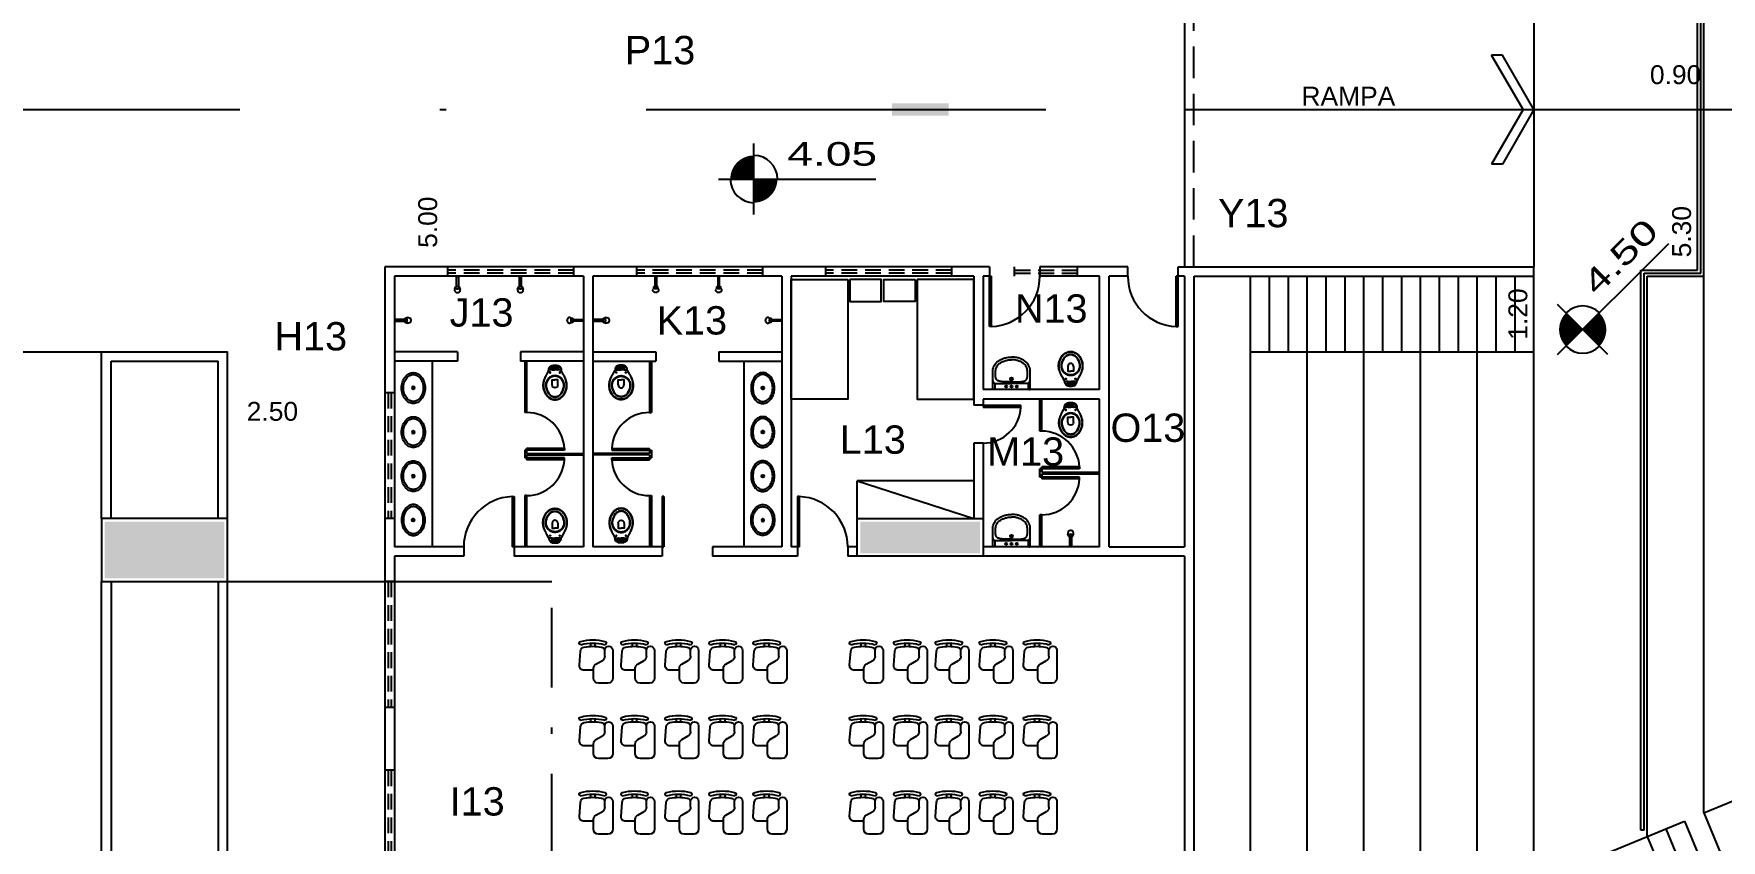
# Model space of a CAD drawing. Extents: x 652 to 872, y -56 to 210.
# Drawn here: x 721.73 to 748.54, y 122.96 to 135.78 of the extents above; entities that cross this region are included whole.
import ezdxf

# ---------------------------------------------------------------- set-up
doc = ezdxf.new("R2010")
doc.units = 0
doc.header["$LTSCALE"] = 2
doc.header["$PDMODE"] = 3
doc.linetypes.add('DASHDOT2', pattern=[12.7, 6.35, -3.175, 0, -3.175])
doc.linetypes.add('HIDDEN', pattern=[0.375, 0.25, -0.125])
doc.layers.get('0').update_dxf_attribs({"linetype": 'CONTINUOUS'})
doc.layers.get('DEFPOINTS').update_dxf_attribs({"linetype": 'CONTINUOUS'})
for name, color, linetype in [('ARQUIBANCADA-ARY', 2, 'CONTINUOUS'), ('DIVISÓRIAS-ARY', 2, 'CONTINUOUS'), ('ESQUADRIA-ALTA-ARY', 7, 'HIDDEN'), ('ESQUADRIA-ARY', 2, 'CONTINUOUS'), ('HACHURAS-ARY', 9, 'CONTINUOUS'), ('INDIC-CORTE-TBS', 4, 'DASHDOT2'), ('L_DECA', 7, 'CONTINUOUS'), ('MOBILIÁRIO-ARY', 7, 'CONTINUOUS'), ('NOVOSNIVEIS', 30, 'CONTINUOUS'), ('PAREDE-ALTA-ARY', 1, 'CONTINUOUS'), ('PAREDE-BAIXA-ARY', 2, 'CONTINUOUS'), ('PEÇAS-SANIT-ARY', 7, 'CONTINUOUS'), ('PILARES-PRINC-ARY', 5, 'CONTINUOUS'), ('PROJ-COBERTURA-ARY', 7, 'DASHDOT2'), ('RAMPA-ARY', 2, 'CONTINUOUS'), ('RAMPA-INT-ARY', 7, 'CONTINUOUS'), ('RAMPA-PROJ-ARY', 7, 'HIDDEN'), ('TEXTO-PB-COR-ARY', 12, 'CONTINUOUS'), ('TEXTO-PB-COTAS-ARY', 12, 'CONTINUOUS')]:
    doc.layers.add(name, color=color, linetype=linetype)
doc.styles.add('ARIAL', font='arial.ttf', dxfattribs={"height": 0.5})
doc.styles.add('REGUA60', font='arial.ttf')
doc.styles.add('SEM_ESCALA', font='arial.ttf')
doc.styles.get("Standard").update_dxf_attribs({"font": 'ISOCP'})
doc.dimstyles.new('DIMTIC100-ARY', dxfattribs={"dimtxt": 0.3, "dimasz": 0.12, "dimexe": 0.1, "dimexo": 0.15, "dimgap": 0.1, "dimtad": 1, "dimjust": 1, "dimtoh": 1, "dimrnd": 0.01, "dimzin": 0, "dimdsep": 46, "dimtxsty": 'SEM_ESCALA', "dimblk1": 'NONE', "dimblk2": 'NONE', "dimsah": 1, "dimcen": -0.1, "dimdle": 0.06, "dimse1": 1, "dimse2": 1, "dimsd1": 1, "dimsd2": 1, "dimclrd": 1, "dimclre": 1, "dimclrt": 2, "dimadec": 0, "dimazin": 0, "dimtfac": 1, "dimtix": 1, "dimtmove": 2, "dimatfit": 3, "dimldrblk": 'NONE', "dimfxl": 1, "dimtolj": 1, "dimtzin": 0, "dimarcsym": 0})

# ---------------------------------------------------------------- blocks, each defined once
blk = doc.blocks.new('RAV10')
at = {"layer": 'L_DECA'}
blk.add_lwpolyline([(4.6, -12.9), (8.2, -12.9), (8.2, -12.9), (8.7, -13), (9.2, -13.2), (9.6, -13.5), (9.9, -14), (10.1, -14.3), (10.1, -14.3), (10.1, -14.3), (10.1, -14.3), (10.1, -14.3), (10.1, -14.3), (12.2, -18), (12.2, -18), (12.5, -18.6), (12.8, -19.1), (13.1, -19.6), (13.3, -20.1), (13.3, -20.1), (13.6, -20.6), (13.9, -21.1), (14.2, -21.5), (14.5, -22.1), (14.7, -22.6), (15, -23.1), (15.3, -23.6), (15.5, -24.1), (15.5, -24.1), (15.9, -24.8), (16.3, -25.6), (16.6, -26.3), (16.9, -27), (17.2, -27.8), (17.5, -28.6), (17.8, -29.4), (18, -30.2), (18, -30.2), (18.3, -31.4), (18.6, -32.6), (18.8, -33.9), (19, -35.2), (19.1, -36.4), (19.1, -37.7), (19.1, -39), (19, -40.3), (19, -40.3), (18.8, -41.6), (18.6, -42.9), (18.2, -44.2), (17.9, -45.5), (17.4, -46.8), (16.9, -48), (16.4, -49.3), (15.8, -50.4), (15.8, -50.4), (15.2, -51.4), (14.6, -52.3), (13.9, -53.1), (13.3, -53.9), (12.5, -54.8), (11.7, -55.5), (10.9, -56.3), (10.1, -57), (10.1, -57), (9, -57.8), (7.9, -58.5), (6.6, -59.1), (5.4, -59.6), (4.1, -60), (2.8, -60.3), (1.4, -60.4), (0, -60.5), (0, -60.5), (-1.4, -60.4), (-2.7, -60.3), (-4, -60), (-5.3, -59.6), (-6.6, -59.1), (-7.8, -58.5), (-9, -57.8), (-10.1, -57), (-10.1, -57), (-10.9, -56.3), (-11.7, -55.5), (-12.5, -54.8), (-13.2, -53.9), (-13.9, -53.1), (-14.5, -52.3), (-15.1, -51.4), (-15.7, -50.4), (-15.7, -50.4), (-16.3, -49.3), (-16.9, -48), (-17.4, -46.8), (-17.8, -45.5), (-18.2, -44.2), (-18.5, -42.9), (-18.7, -41.6), (-19, -40.3), (-19, -40.3), (-19, -39), (-19, -37.7), (-19, -36.4), (-18.9, -35.2), (-18.7, -33.9), (-18.5, -32.6), (-18.2, -31.4), (-17.9, -30.2), (-17.9, -30.2), (-17.7, -29.4), (-17.4, -28.6), (-17.1, -27.8), (-16.9, -27), (-16.6, -26.3), (-16.2, -25.6), (-15.8, -24.8), (-15.5, -24.1), (-15.5, -24.1), (-15.2, -23.6), (-15, -23.1), (-14.7, -22.6), (-14.4, -22.1), (-14.2, -21.5), (-13.9, -21.1), (-13.6, -20.6), (-13.3, -20.1), (-13.3, -20.1), (-13.1, -19.6), (-12.8, -19.1), (-12.4, -18.6), (-12.1, -18), (-10.1, -14.3), (-10.1, -14.3), (-10.1, -14.3), (-10.1, -14.3), (-10.1, -14.3), (-10.1, -14.3), (-9.8, -14), (-9.8, -14), (-9.6, -13.5), (-9.1, -13.2), (-8.6, -13), (-8.1, -12.9), (-4.5, -12.9)], dxfattribs=at)
at = {"layer": 'L_DECA', "color": 1}
for points in [[(12.2, -18), (13.3, -20.1), (13.3, -20.1), (13.6, -20.6), (13.8, -21.1), (14.1, -21.5), (14.3, -22.1), (14.5, -22.6), (14.7, -23.1), (15, -23.6), (15.2, -24.1), (15.2, -24.1), (15.5, -24.8), (15.9, -25.6), (16.2, -26.3), (16.6, -27.1), (16.9, -27.8), (17.1, -28.5), (17.4, -29.4), (17.6, -30.2), (17.6, -30.2), (17.9, -31.4), (18.1, -32.6), (18.3, -33.9), (18.5, -35.2), (18.5, -36.4), (18.5, -37.7), (18.5, -39), (18.4, -40.3), (18.4, -40.3), (18.2, -41.6), (17.9, -42.9), (17.6, -44.2), (17.2, -45.5), (16.7, -46.8), (16.2, -48), (15.6, -49.3), (15, -50.4), (15, -50.4), (14.4, -51.2), (13.9, -52), (13.3, -52.8), (12.8, -53.5), (12.2, -54.2), (11.5, -54.9), (10.9, -55.5), (10.1, -56.2), (10.1, -56.2), (9, -57.1), (7.9, -57.8), (6.6, -58.4), (5.4, -58.9), (4.1, -59.3), (2.8, -59.6), (1.4, -59.8), (0, -59.8), (0, -59.8), (-1.4, -59.8), (-2.7, -59.6), (-4.1, -59.3), (-5.3, -58.9), (-6.6, -58.4), (-7.8, -57.8), (-9, -57.1), (-10.1, -56.2), (-10.1, -56.2), (-10.8, -55.5), (-11.5, -54.9), (-12.1, -54.2), (-12.7, -53.5), (-13.3, -52.8), (-13.9, -52), (-14.4, -51.2), (-14.9, -50.4), (-14.9, -50.4), (-15.5, -49.3), (-16.1, -48), (-16.6, -46.8), (-17.1, -45.5), (-17.5, -44.2), (-17.9, -42.9), (-18.1, -41.6), (-18.3, -40.3), (-18.3, -40.3), (-18.4, -39.1), (-18.5, -37.7), (-18.5, -36.4), (-18.4, -35.2), (-18.2, -33.9), (-18, -32.6), (-17.8, -31.4), (-17.5, -30.2), (-17.5, -30.2), (-17.3, -29.4), (-17, -28.6), (-16.8, -27.8), (-16.5, -27.1), (-16.2, -26.3), (-15.8, -25.6), (-15.5, -24.8), (-15.2, -24.1), (-15.2, -24.1), (-15, -23.6), (-14.7, -23.1), (-14.5, -22.6), (-14.2, -22.1), (-14, -21.5), (-13.7, -21.1), (-13.5, -20.6), (-13.2, -20.1), (-12.1, -18)], [(-12.9, -30.2), (-12.9, -30.2), (-12.4, -29.3), (-11.9, -28.4), (-11.2, -27.7), (-10.6, -26.9), (-9.9, -26.2), (-9.2, -25.6), (-8.4, -25), (-7.5, -24.4), (-6.7, -23.9), (-5.8, -23.5), (-4.9, -23.1), (-3.9, -22.8), (-3, -22.6), (-2, -22.4), (-1, -22.3), (0, -22.2), (0, -22.2), (1, -22.3), (2, -22.4), (3, -22.6), (4, -22.8), (5, -23.1), (5.8, -23.5), (6.8, -23.9), (7.6, -24.4), (8.5, -25), (9.3, -25.6), (10, -26.2), (10.6, -26.9), (11.3, -27.7), (12, -28.4), (12.5, -29.3), (13, -30.2), (13, -30.2), (13.6, -31.3), (14, -32.6), (14.3, -33.8), (14.6, -35.1), (14.7, -36.4), (14.7, -37.7), (14.7, -39), (14.4, -40.3), (14.4, -40.3), (14.2, -41.6), (13.8, -42.9), (13.4, -44.2), (12.9, -45.5), (12.4, -46.8), (11.7, -48), (11.1, -49.3), (10.4, -50.4), (10.4, -50.4), (9.4, -51.7), (8.4, -52.8), (7.2, -53.8), (5.9, -54.6), (4.5, -55.2), (3.1, -55.8), (1.5, -56.1), (0, -56.2), (0, -56.2), (-1.5, -56.1), (-3.1, -55.8), (-4.4, -55.2), (-5.8, -54.6), (-7.1, -53.8), (-8.3, -52.8), (-9.3, -51.7), (-10.3, -50.4), (-10.3, -50.4), (-11, -49.3), (-11.7, -48), (-12.3, -46.8), (-12.8, -45.5), (-13.3, -44.2), (-13.7, -42.9), (-14.1, -41.6), (-14.4, -40.3), (-14.4, -40.3), (-14.6, -39), (-14.7, -37.7), (-14.6, -36.4), (-14.5, -35.1), (-14.2, -33.8), (-13.9, -32.6), (-13.5, -31.3), (-12.9, -30.2)], [(-12, -30.2), (-12, -30.2), (-11.5, -29.4), (-11, -28.6), (-10.4, -27.9), (-9.8, -27.2), (-9.1, -26.7), (-8.5, -26.1), (-7.7, -25.5), (-6.9, -25), (-6.1, -24.6), (-5.3, -24.2), (-4.5, -23.9), (-3.6, -23.6), (-2.8, -23.4), (-1.8, -23.2), (-0.9, -23.2), (0, -23.1), (0, -23.1), (0.9, -23.2), (1.9, -23.2), (2.8, -23.4), (3.6, -23.6), (4.5, -23.9), (5.4, -24.2), (6.2, -24.6), (7, -25), (7.7, -25.5), (8.5, -26.1), (9.2, -26.7), (9.8, -27.2), (10.4, -27.9), (11, -28.6), (11.5, -29.4), (12, -30.2), (12, -30.2), (12.7, -31.3), (13.2, -32.6), (13.6, -33.8), (13.9, -35), (14.1, -36.4), (14.1, -37.7), (14.1, -39), (13.9, -40.3), (13.9, -40.3), (13.6, -41.7), (13.2, -43), (12.8, -44.3), (12.3, -45.5), (11.7, -46.9), (11.1, -48.1), (10.4, -49.3), (9.6, -50.4), (9.6, -50.4), (8.8, -51.6), (7.8, -52.6), (6.7, -53.5), (5.5, -54.2), (4.2, -54.8), (2.8, -55.3), (1.5, -55.5), (0, -55.7), (0, -55.7), (-1.5, -55.5), (-2.8, -55.3), (-4.2, -54.8), (-5.4, -54.2), (-6.6, -53.5), (-7.7, -52.6), (-8.7, -51.6), (-9.6, -50.4), (-9.6, -50.4), (-10.3, -49.3), (-11, -48.1), (-11.7, -46.9), (-12.2, -45.5), (-12.7, -44.3), (-13.1, -43), (-13.5, -41.7), (-13.8, -40.3), (-13.8, -40.3), (-14, -39), (-14.1, -37.7), (-14, -36.4), (-13.9, -35), (-13.6, -33.8), (-13.2, -32.6), (-12.7, -31.3), (-12, -30.2)], [(-7.7, -9.4), (-8.1, -10.1), (-8.5, -10.8), (-8.6, -11.4), (-8.8, -12.2), (-8.8, -13.1)], [(-5.1, -12.9), (-5.1, -9.7), (-5.1, -7.8), (-5.1, -7.8), (-5.2, -7.6), (-5.3, -7.5), (-5.5, -7.4), (-5.9, -7.6), (-5.9, -7.6), (-6.4, -8), (-7.1, -8.6), (-7.7, -9.4)], [(5.1, -9.3), (5, -8.9), (4.6, -8.3), (3.9, -7.8), (3.1, -7.7), (0, -7.7), (-3.1, -7.7), (-3.1, -7.7), (-3.9, -7.8), (-4.5, -8.3), (-5, -8.9), (-5.1, -9.7)], [(4.6, -12.9), (4.6, -12.9), (4.2, -12.9), (3.9, -12.6), (3.6, -12.4), (3.6, -12), (3.6, -10.7), (3.6, -10.7), (3.6, -10.5), (3.6, -10.4), (3.7, -10.2), (3.9, -10.1), (3.9, -10.1), (3.9, -9.9), (3.9, -9.7), (3.8, -9.5), (3.6, -9.4), (0, -9.4), (-3.5, -9.4), (-3.5, -9.4), (-3.7, -9.5), (-3.9, -9.7), (-3.9, -9.9), (-3.8, -10.1), (-3.8, -10.1), (-3.6, -10.2), (-3.6, -10.4), (-3.5, -10.5), (-3.5, -10.7), (-3.5, -12), (-3.5, -12), (-3.6, -12.4), (-3.8, -12.6), (-4.1, -12.9), (-4.5, -12.9)], [(3.7, -10.3), (0, -10.3), (-3.6, -10.3)], [(5.1, -12.9), (5.1, -9.7), (5.1, -7.8), (5.1, -7.8), (5.2, -7.6), (5.3, -7.5), (5.5, -7.4), (5.9, -7.6), (5.9, -7.6), (6.4, -8), (7.1, -8.6), (7.7, -9.4)], [(7.7, -9.4), (8.1, -10.1), (8.5, -10.8), (8.6, -11.4), (8.8, -12.2), (8.8, -13.1)], [(-4.5, -37), (-4.5, -29), (0, -29)], [(4.6, -37), (4.6, -29), (0, -29)]]:
    blk.add_lwpolyline(points, dxfattribs=at)
at = {"layer": 'L_DECA', "color": 7}
for points in [[(10.1, -14.3), (10.1, -14.3), (10.1, -14.3), (10.1, -14.3), (10.1, -14.3), (10.1, -14.3), (9.6, -11.3), (9.6, -11.3), (9.3, -10.2), (8.9, -9.3), (8.3, -8.5), (7.7, -7.7), (6.9, -7), (6.1, -6.5), (5.1, -6.2), (4.1, -5.9), (4.1, -5.9), (3.6, -5.8), (3.1, -5.7), (2.6, -5.6), (2, -5.6), (1.5, -5.6), (1, -5.5), (0.5, -5.5), (0, -5.5), (0, -5.5), (-0.5, -5.5), (-1, -5.5), (-1.5, -5.6), (-2, -5.6), (-2.5, -5.6), (-3, -5.7), (-3.5, -5.8), (-4, -5.9), (-4, -5.9), (-5, -6.2), (-6, -6.5), (-6.9, -7), (-7.6, -7.7), (-8.2, -8.5), (-8.8, -9.3), (-9.3, -10.2), (-9.6, -11.3), (-10, -14.3), (-10, -14.3), (-10, -14.3), (-10, -14.3), (-10, -14.3), (-10.1, -14.3)], [(-4.5, -12.9), (0, -12.9)], [(4.6, -12.9), (0, -12.9)]]:
    blk.add_lwpolyline(points, dxfattribs=at)
at = {"layer": 'L_DECA', "color": 1}
for centre in [(-7.6, -17), (7.6, -17)]:
    blk.add_circle(centre, 0.672, dxfattribs=at)
blk.add_arc((0, -37), 4.56, 180, 0, dxfattribs=at)
blk = doc.blocks.new('DUO04')
at = {"layer": 'L_DECA'}
blk.add_line((-27.8, 0), (27.8, 0), dxfattribs=at)
at = {"layer": 'L_DECA', "color": 1}
for p, q in [((-26.5, -9.9), (-26.5, 0)), ((26.5, -9.9), (26.5, 0)), ((-26.5, -9.9), (0, -9.9)), ((26.5, -9.9), (0, -9.9))]:
    blk.add_line(p, q, dxfattribs=at)
at = {"layer": 'L_DECA', "color": 7}
for points in [[(-27.8, 0), (-27.8, 0), (-28.5, -0.1), (-29.1, -0.3), (-29.4, -0.8), (-29.5, -1.4), (-29.5, -23.9)], [(27.8, 0), (27.8, 0), (28.5, -0.1), (29.1, -0.3), (29.4, -0.8), (29.5, -1.4), (29.5, -23.9)], [(-29.5, -23.9), (-29.5, -29.7), (-29.5, -29.7), (-29.4, -32.1), (-28.9, -34.4), (-28.2, -36.5), (-27.2, -38.6), (-26.1, -40.5), (-24.7, -42.2), (-23.1, -43.8), (-21.3, -45.2), (-21.3, -45.2), (-20.2, -45.9), (-19.1, -46.6), (-18, -47.2), (-16.9, -47.9), (-15.7, -48.4), (-14.5, -49), (-13.3, -49.4), (-12.1, -49.9), (-10.8, -50.3), (-9.5, -50.5), (-8.2, -50.9), (-6.7, -51.1), (-4.8, -51.4), (-2.9, -51.5), (-1.4, -51.5), (0, -51.5)], [(29.5, -23.9), (29.5, -29.7), (29.5, -29.7), (29.4, -32.1), (28.9, -34.4), (28.2, -36.5), (27.2, -38.6), (26.1, -40.5), (24.7, -42.2), (23.1, -43.8), (21.3, -45.2), (21.3, -45.2), (20.2, -45.9), (19.1, -46.6), (18, -47.2), (16.9, -47.9), (15.7, -48.4), (14.5, -49), (13.3, -49.4), (12.1, -49.9), (10.8, -50.3), (9.5, -50.5), (8.2, -50.9), (6.7, -51.1), (4.8, -51.4), (2.9, -51.5), (1.4, -51.5), (0, -51.5)]]:
    blk.add_lwpolyline(points, dxfattribs=at)
at = {"layer": 'L_DECA', "color": 1}
for points in [[(-26.5, -9.9), (-26.9, -10), (-27.5, -10.1), (-28, -10.6), (-28.4, -11.2), (-28.7, -11.9), (-29, -12.7), (-29.2, -13.7), (-29.4, -15), (-29.5, -16.8)], [(0, -12.4), (0, -12.4), (-0.8, -12.4), (-1.4, -12.4), (-1.1, -12.4), (-1.8, -12.4), (-2.5, -12.4), (-3.3, -12.4), (-3.9, -12.4), (-4.7, -12.4), (-7.9, -12.4), (-8.6, -12.4), (-9.3, -12.4), (-10, -12.4), (-10.7, -12.4), (-11.4, -12.4), (-12, -12.4), (-12.7, -12.4), (-12.7, -12.4), (-13.7, -12.4), (-14.7, -12.5), (-15.8, -12.6), (-16.8, -12.8), (-17.8, -13), (-18.8, -13.2), (-19.8, -13.5), (-20.8, -13.7), (-20.8, -13.7), (-21.7, -14.1), (-22.6, -14.7), (-23.3, -15.4), (-23.9, -16.1), (-24.5, -17), (-24.8, -18), (-25.1, -19), (-25.2, -20), (-25.2, -20), (-25.2, -21.8), (-25.2, -23.1), (-25.2, -23.9)], [(-25.2, -23.9), (-25.2, -27.3), (-25.2, -29.6), (-25.2, -29.6), (-25, -31.4), (-24.8, -33.1), (-24.2, -34.8), (-23.5, -36.3), (-22.6, -37.8), (-21.6, -39.1), (-20.4, -40.4), (-19.1, -41.4), (-19.1, -41.4), (-18.1, -42.1), (-17.1, -42.7), (-16.2, -43.3), (-15.2, -43.9), (-14.1, -44.4), (-13, -44.8), (-11.9, -45.3), (-10.8, -45.7), (-9.7, -46.1), (-8.6, -46.4), (-6.7, -46.8), (-5.2, -47), (-3.3, -47.2), (-2.1, -47.2), (-1, -47.2), (0, -47.2)], [(0, -12.4), (0, -12.4), (0.8, -12.4), (1.4, -12.4), (1.1, -12.4), (1.8, -12.4), (2.5, -12.4), (3.3, -12.4), (3.9, -12.4), (4.7, -12.4), (7.9, -12.4), (8.6, -12.4), (9.3, -12.4), (10, -12.4), (10.7, -12.4), (11.4, -12.4), (12, -12.4), (12.7, -12.4), (12.7, -12.4), (13.7, -12.4), (14.7, -12.5), (15.8, -12.6), (16.8, -12.8), (17.8, -13), (18.8, -13.2), (19.8, -13.5), (20.8, -13.7), (20.8, -13.7), (21.7, -14.1), (22.6, -14.7), (23.3, -15.4), (23.9, -16.1), (24.5, -17), (24.8, -18), (25.1, -19), (25.2, -20), (25.2, -20), (25.2, -21.8), (25.2, -23.1), (25.2, -23.9)], [(25.2, -23.9), (25.2, -27.3), (25.2, -29.6), (25.2, -29.6), (25, -31.4), (24.8, -33.1), (24.2, -34.8), (23.5, -36.3), (22.6, -37.8), (21.6, -39.1), (20.4, -40.4), (19.1, -41.4), (19.1, -41.4), (18.1, -42.1), (17.1, -42.7), (16.2, -43.3), (15.2, -43.9), (14.1, -44.4), (13, -44.8), (11.9, -45.3), (10.8, -45.7), (9.7, -46.1), (8.6, -46.4), (6.7, -46.8), (5.2, -47), (3.3, -47.2), (2.1, -47.2), (1, -47.2), (0, -47.2)], [(26.5, -9.9), (26.9, -10), (27.5, -10.1), (28, -10.6), (28.4, -11.2), (28.7, -11.9), (29, -12.7), (29.2, -13.7), (29.4, -15), (29.5, -16.8)]]:
    blk.add_lwpolyline(points, dxfattribs=at)
for centre, radius in [((-8.5, -4.9), 1.75), ((0, -17), 2.25), ((0, -4.9), 1.75), ((0, -17), 0.981), ((8.5, -4.9), 1.75)]:
    blk.add_circle(centre, radius, dxfattribs=at)
blk = doc.blocks.new('CHUVEIRO')
at = {"layer": 'PEÇAS-SANIT-ARY'}
for p, q in [((-0.029, 0.168), (-0.043, 0.208)), ((-0.015, 0.17), (0.015, 0.17)), ((-0.015, 0), (-0.015, 0.17)), ((0.015, 0), (-0.015, 0)), ((0.015, 0.17), (0.015, 0)), ((0.043, 0.207), (0.03, 0.175))]:
    blk.add_line(p, q, dxfattribs=at)
for points in [[(0.045, 0.22, 0.109452), (0.042, 0.235, 0.102376), (0.032, 0.248, 0.093737), (0.017, 0.257, 0.088426), (0, 0.26, 0.088426), (-0.017, 0.257, 0.093737), (-0.032, 0.248, 0.102376), (-0.042, 0.235, 0.109452), (-0.045, 0.22, 0.085068), (-0.043, 0.208, 0.102376)], [(0.015, 0.153, 0.061293), (0.021, 0.157, 0.104065), (0.028, 0.166, 0.115836), (0.03, 0.175, 0.115836), (0.028, 0.184, 0.104065), (0.021, 0.193, 0.09084), (0.012, 0.198, 0.083285), (0, 0.2, 0.083285), (-0.012, 0.198, 0.09084), (-0.021, 0.193, 0.104065), (-0.028, 0.184, 0.115836), (-0.03, 0.175, 0.115836), (-0.028, 0.166, 0.104065), (-0.021, 0.157, 0.061293), (-0.015, 0.153, 0.083285)], [(0.043, 0.207, 0.093692), (0.045, 0.22, 0.109452)]]:
    blk.add_lwpolyline(points, format="xyb", dxfattribs=at)
blk = doc.blocks.new('CUB01')
at = {"layer": 'L_DECA'}
blk.add_lwpolyline([(-24.5, -18.7, 0.124977), (-22.8, -25.6, 0.105809), (-17.3, -31.9, 0.086634), (-9.6, -35.9, 0.076682), (0, -37.4, 0.076682), (9.6, -35.9, 0.086634), (17.3, -31.9, 0.105809), (22.8, -25.6, 0.124977), (24.5, -18.7, 0.124977), (22.8, -11.8, 0.105809), (17.3, -5.5, 0.086634), (9.6, -1.5, 0.076682), (0, 0, 0.076682), (-9.6, -1.5, 0.086634), (-17.3, -5.5, 0.105809), (-22.8, -11.8, 0.124977)], format="xyb", close=True, dxfattribs=at)
at = {"layer": 'L_DECA', "color": 1}
blk.add_lwpolyline([(0.1, -2.9, 0.074123), (-8.3, -4.1, 0.084852), (-15, -7.5, 0.106323), (-19.8, -12.9, 0.128843), (-21.3, -18.6, 0.128843), (-19.8, -24.4, 0.106323), (-15, -29.8, 0.084852), (-8.3, -33.1, 0.074123), (0.1, -34.4, 0.074123), (8.6, -33.1, 0.084852), (15.3, -29.8, 0.106323), (20, -24.4, 0.128843), (21.5, -18.6, 0.128843), (20, -12.9, 0.106323), (15.3, -7.5, 0.084852), (8.6, -4.1, 0.074123)], format="xyb", close=True, dxfattribs=at)
for radius in [2.25, 1.06]:
    blk.add_circle((0.1, -18.7), radius, dxfattribs=at)
blk = doc.blocks.new('12PCVC07')
at = {"color": 0, "linetype": 'ByBlock'}
for p, q in [((2.039549, 1.5), (4.034751, 1.5)), ((15.775724, 8.405378), (7.15405, 7.742172)), ((19.005813, -0.5), (19.005813, 5.414214)), ((4.034751, -1.5), (2.039549, -1.5)), ((10.264845, -7.5), (6.505813, -7.5)), ((15.142051, -2.011583), (12.869575, -5.988417)), ((24.005813, -0.5), (17.746781, -0.5)), ((27.005813, -9.5), (27.005813, -3.5)), ((6.505813, -12.5), (24.005813, -12.5))]:
    blk.add_line(p, q, dxfattribs=at)
for centre, radius, start, end in [((28.465356, 0), 28.465356, 164.723455, 195.276545), ((2.005813, 7.5), 1, 0, 180), ((30.465356, 0), 28.465356, 164.723455, 195.276545), ((36.390556, 0), 32.390556, 170.476495, 189.523505), ((7.384139, 4.751009), 3, 94.398705, 168.305486), ((16.005813, 5.414214), 3, 0, 94.398705), ((2.005813, -7.5), 1, 180, 0), ((6.505813, -10), 2.5, 90, 270), ((7.384139, -4.751009), 3, 191.694514, 247.184928), ((10.264845, -4.5), 3, 270, 330.255119), ((17.746781, -3.5), 3, 90, 150.255119), ((24.005813, -3.5), 3, 0, 90), ((24.005813, -9.5), 3, 270, 0)]:
    blk.add_arc(centre, radius, start, end, dxfattribs=at)
for tag, p, flags in [('ITEM', (1, -22), 3), ('ROOM_NUMBER', (0, -32), 1)]:
    blk.add_attdef(tag, p, '', height=6, dxfattribs=dict(at, flags=flags))
blk = doc.blocks.new('*D51')
at = {"layer": 'DEFPOINTS', "color": 0, "linetype": 'ByBlock', "ltscale": 0.5}
for p in [(724.813, 141.077), (723.966, 130.727), (724.813, 130.727)]:
    blk.add_point(p, dxfattribs=at)
at = {"color": 2, "linetype": 'ByBlock', "ltscale": 0.5, "insert": (723.713, 140.234), "char_height": 0.3, "attachment_point": 5, "rotation": 90, "style": 'SEM_ESCALA'}
blk.add_mtext('\\A1;10.35', dxfattribs=at)
blk = doc.blocks.new('_NONE')
at = {"color": 0, "linetype": 'ByBlock', "ltscale": 0.5}
blk.add_circle((0, 0), 0.25, dxfattribs=at)
blk = doc.blocks.new('*D59')
at = {"layer": 'DEFPOINTS', "color": 0, "linetype": 'ByBlock', "ltscale": 0.5}
for p in [(727.313, 137.077), (728.246, 137.077), (727.313, 132.077)]:
    blk.add_point(p, dxfattribs=at)
at = {"color": 2, "linetype": 'ByBlock', "ltscale": 0.5, "insert": (727.993, 132.786), "char_height": 0.3, "attachment_point": 5, "rotation": 90, "style": 'SEM_ESCALA'}
blk.add_mtext('\\A1;5.00', dxfattribs=at)
blk = doc.blocks.new('*D60')
at = {"layer": 'DEFPOINTS', "color": 0, "linetype": 'ByBlock', "ltscale": 0.5}
for p in [(724.813, 130.727), (727.313, 130.727), (727.313, 129.526)]:
    blk.add_point(p, dxfattribs=at)
at = {"color": 2, "linetype": 'ByBlock', "ltscale": 0.5, "insert": (725.525, 129.779), "char_height": 0.3, "attachment_point": 5, "style": 'SEM_ESCALA'}
blk.add_mtext('\\A1;2.50', dxfattribs=at)
blk = doc.blocks.new('*D62')
at = {"layer": 'DEFPOINTS', "color": 0, "linetype": 'ByBlock', "ltscale": 0.5}
for p in [(717.813, 130.727), (722.813, 130.727), (722.813, 129.935)]:
    blk.add_point(p, dxfattribs=at)
at = {"color": 2, "linetype": 'ByBlock', "ltscale": 0.5, "insert": (718.522, 130.188), "char_height": 0.3, "attachment_point": 5, "style": 'SEM_ESCALA'}
blk.add_mtext('\\A1;5.00', dxfattribs=at)
blk = doc.blocks.new('*D66')
at = {"layer": 'DEFPOINTS', "color": 0, "linetype": 'ByBlock', "ltscale": 0.5}
for p in [(748.16, 137.227), (748.26, 137.227), (748.26, 131.927)]:
    blk.add_point(p, dxfattribs=at)
at = {"color": 2, "linetype": 'ByBlock', "ltscale": 0.5, "insert": (747.907, 132.636), "char_height": 0.3, "attachment_point": 5, "rotation": 90, "style": 'SEM_ESCALA'}
blk.add_mtext('\\A1;5.30', dxfattribs=at)
blk = doc.blocks.new('*D68')
at = {"layer": 'DEFPOINTS', "color": 0, "linetype": 'ByBlock', "ltscale": 0.5}
for p in [(745.56, 131.927), (745.56, 130.727), (745.56, 130.727)]:
    blk.add_point(p, dxfattribs=at)
at = {"color": 2, "linetype": 'ByBlock', "ltscale": 0.5, "insert": (745.307, 131.327), "char_height": 0.3, "attachment_point": 5, "rotation": 90, "style": 'SEM_ESCALA'}
blk.add_mtext('\\A1;1.20', dxfattribs=at)

msp = doc.modelspace()

# ---------------------------------------------------------------- hatches: boundary and pattern name
at = {"layer": 'HACHURAS-ARY', "ltscale": 0.5}
for points in [[(736.263, 134.677), (735.363, 134.677), (735.363, 134.477), (736.263, 134.477)], [(724.763, 128.027), (722.863, 128.027), (722.863, 127.127), (724.763, 127.127)], [(736.763, 128.027), (734.863, 128.027), (734.863, 127.527), (736.763, 127.527)]]:
    msp.add_hatch(color=256, dxfattribs=at).paths.add_polyline_path(points)

# ---------------------------------------------------------------- linework, layer by layer
at = {"layer": 'ARQUIBANCADA-ARY'}
for p, q in [((748.26, 131.927), (748.26, 137.227)), ((748.16, 132.027), (748.16, 137.127)), ((748.21, 131.977), (748.21, 137.177)), ((741.06, 120.417), (741.06, 131.927)), ((741.36, 130.727), (741.36, 131.927)), ((741.66, 130.727), (741.66, 131.927)), ((741.96, 120.789), (741.96, 131.927)), ((742.26, 130.727), (742.26, 131.927)), ((742.56, 130.727), (742.56, 131.927)), ((742.86, 121.162), (742.86, 131.927)), ((743.16, 130.727), (743.16, 131.927)), ((743.46, 130.727), (743.46, 131.927)), ((743.76, 121.535), (743.76, 131.927)), ((744.06, 130.727), (744.06, 131.927)), ((744.36, 130.727), (744.36, 131.927)), ((744.66, 121.908), (744.66, 131.927)), ((744.96, 130.727), (744.96, 131.927)), ((745.26, 130.727), (745.26, 131.927)), ((745.56, 122.28), (745.56, 131.927)), ((747.26, 132.027), (748.16, 132.027)), ((747.31, 131.977), (748.21, 131.977)), ((747.36, 123.026), (747.36, 131.927)), ((747.36, 131.927), (748.26, 131.927)), ((748.26, 123.399), (748.26, 131.927)), ((741.06, 130.727), (745.56, 130.727)), ((748.26, 123.399), (748.851, 123.644)), ((748.26, 123.399), (749.026, 121.551)), ((746.473, 122.659), (747.951, 123.271)), ((747.36, 123.026), (748.126, 121.178)), ((747.656, 123.149), (748.421, 121.301)), ((747.951, 123.271), (748.717, 121.423))]:
    msp.add_line(p, q, dxfattribs=at)
at = {"layer": 'ARQUIBANCADA-ARY', "linetype": 'HIDDEN'}
msp.add_line((740.16, 132.077), (740.16, 137.077), dxfattribs=at)
at = {"layer": 'DIVISÓRIAS-ARY'}
for p, q in [((736.913, 131.128), (736.913, 131.927)), ((736.913, 131.927), (736.943, 131.927)), ((736.943, 131.128), (736.943, 131.927)), ((737.713, 131.927), (737.713, 131.957)), ((739.88, 131.128), (739.88, 131.927)), ((739.91, 131.927), (739.88, 131.927)), ((739.91, 131.128), (739.91, 131.927)), ((736.943, 131.128), (736.913, 131.128)), ((739.88, 131.128), (739.91, 131.128)), ((729.533, 130.577), (729.533, 129.762)), ((729.563, 130.577), (729.563, 129.762)), ((731.513, 130.577), (731.513, 129.762)), ((731.543, 130.577), (731.543, 129.762)), ((729.563, 129.762), (729.533, 129.762)), ((731.513, 129.762), (731.543, 129.762)), ((736.813, 129.877), (737.412, 129.877)), ((736.813, 129.877), (736.813, 129.847)), ((736.813, 129.847), (737.412, 129.847)), ((737.412, 129.847), (737.412, 129.877)), ((737.713, 129.467), (737.713, 129.977)), ((737.743, 129.467), (737.743, 129.977)), ((737.743, 129.467), (737.713, 129.467)), ((730.162, 129.192), (729.563, 129.192)), ((729.563, 129.162), (729.563, 129.192)), ((730.162, 129.192), (730.162, 129.162)), ((730.914, 129.192), (731.513, 129.192)), ((730.914, 129.192), (730.914, 129.162)), ((731.513, 129.162), (731.513, 129.192)), ((730.162, 129.162), (729.533, 129.162)), ((729.533, 129.162), (729.533, 129.042)), ((730.162, 129.042), (729.533, 129.042)), ((729.563, 129.162), (729.563, 129.112)), ((729.563, 129.112), (730.463, 129.112)), ((729.563, 129.092), (729.563, 129.042)), ((729.563, 129.092), (730.463, 129.092)), ((729.563, 129.042), (729.563, 129.012)), ((730.162, 129.012), (729.563, 129.012)), ((730.162, 129.012), (730.162, 129.042)), ((731.513, 129.112), (730.613, 129.112)), ((731.513, 129.092), (730.613, 129.092)), ((730.914, 129.162), (731.543, 129.162)), ((730.914, 129.042), (731.543, 129.042)), ((730.914, 129.012), (730.914, 129.042)), ((730.914, 129.012), (731.513, 129.012)), ((731.513, 129.162), (731.513, 129.112)), ((731.513, 129.092), (731.513, 129.042)), ((731.513, 129.042), (731.513, 129.012)), ((731.543, 129.162), (731.543, 129.042)), ((738.342, 128.867), (737.713, 128.867)), ((737.713, 128.737), (737.713, 128.867)), ((738.342, 128.737), (737.713, 128.737)), ((737.743, 128.867), (737.743, 128.897)), ((738.342, 128.897), (737.743, 128.897)), ((737.743, 128.817), (737.743, 128.867)), ((737.743, 128.867), (737.743, 128.817)), ((737.743, 128.817), (738.663, 128.817)), ((737.743, 128.787), (738.663, 128.787)), ((737.743, 128.787), (737.743, 128.737)), ((737.743, 128.737), (737.743, 128.787)), ((737.743, 128.737), (737.743, 128.707)), ((738.342, 128.707), (737.743, 128.707)), ((738.342, 128.897), (738.342, 128.867)), ((738.342, 128.707), (738.342, 128.737)), ((729.333, 128.427), (729.363, 128.427)), ((729.333, 128.427), (729.333, 127.627)), ((729.363, 128.427), (729.363, 127.627)), ((729.563, 128.442), (729.533, 128.442)), ((729.533, 128.442), (729.533, 127.627)), ((729.563, 128.442), (729.563, 127.627)), ((731.513, 128.442), (731.513, 127.627)), ((731.513, 128.442), (731.543, 128.442)), ((731.543, 128.442), (731.543, 127.627)), ((731.743, 128.427), (731.713, 128.427)), ((731.713, 128.427), (731.713, 127.627)), ((731.743, 128.427), (731.743, 127.627)), ((733.863, 128.427), (733.863, 127.627)), ((733.893, 128.427), (733.863, 128.427)), ((733.893, 128.427), (733.893, 127.627)), ((737.713, 127.627), (737.713, 128.137)), ((737.743, 128.137), (737.713, 128.137)), ((737.743, 127.627), (737.743, 128.137)), ((729.363, 127.627), (729.333, 127.627)), ((731.713, 127.627), (731.743, 127.627)), ((733.863, 127.627), (733.893, 127.627))]:
    msp.add_line(p, q, dxfattribs=at)
at = {"layer": 'DIVISÓRIAS-ARY', "color": 7, "ltscale": 0.5}
for centre, radius, start, end in [((736.913, 131.927), 0.8, 272.1491, 0), ((739.91, 131.927), 0.8, 180, 267.8509), ((729.563, 129.162), 0.6, 2.866, 90), ((731.513, 129.162), 0.6, 90, 177.134), ((737.743, 128.867), 0.6, 2.866, 90), ((729.563, 129.042), 0.6, 270, 357.134), ((731.513, 129.042), 0.6, 182.866, 270), ((737.743, 128.737), 0.6, 270, 357.134)]:
    msp.add_arc(centre, radius, start, end, dxfattribs=at)
at = {"layer": 'ESQUADRIA-ALTA-ARY', "ltscale": 0.5}
for p, q in [((728.313, 131.927), (728.313, 132.077)), ((730.313, 132.027), (728.313, 132.027)), ((730.313, 131.977), (728.313, 131.977)), ((730.313, 131.927), (730.313, 132.077)), ((731.313, 131.927), (731.313, 132.077)), ((733.313, 132.027), (731.313, 132.027)), ((733.313, 131.977), (731.313, 131.977)), ((733.313, 131.927), (733.313, 132.077)), ((734.313, 131.927), (734.313, 132.077)), ((736.313, 132.027), (734.313, 132.027)), ((736.313, 131.977), (734.313, 131.977)), ((736.313, 131.927), (736.313, 132.077)), ((737.313, 131.927), (737.313, 132.077)), ((737.313, 132.027), (738.313, 132.027)), ((737.313, 131.977), (738.313, 131.977)), ((738.313, 131.927), (738.313, 132.077)), ((738.313, 131.927), (738.313, 132.077)), ((727.463, 130.077), (727.313, 130.077)), ((727.363, 130.077), (727.363, 128.077)), ((727.413, 130.077), (727.413, 128.077)), ((727.463, 128.077), (727.313, 128.077)), ((727.463, 127.077), (727.313, 127.077)), ((727.463, 127.077), (727.313, 127.077)), ((727.363, 127.077), (727.363, 125.077)), ((727.413, 127.077), (727.413, 125.077)), ((727.463, 125.077), (727.313, 125.077)), ((727.463, 124.077), (727.313, 124.077)), ((727.363, 124.077), (727.363, 122.077)), ((727.413, 124.077), (727.413, 122.077))]:
    msp.add_line(p, q, dxfattribs=at)
at = {"layer": 'ESQUADRIA-ARY'}
for p, q in [((747.26, 123.126), (747.26, 132.027)), ((747.31, 123.126), (747.31, 131.977)), ((747.31, 123.126), (747.26, 123.126))]:
    msp.add_line(p, q, dxfattribs=at)
at = {"layer": 'INDIC-CORTE-TBS', "ltscale": 0.5}
msp.add_line((705.86, 134.577), (778.86, 134.577), dxfattribs=at)
at = {"layer": 'MOBILIÁRIO-ARY', "ltscale": 0.5}
for p, q in [((736.663, 128.677), (734.813, 128.677)), ((734.813, 128.677), (736.663, 128.077)), ((734.813, 128.077), (734.813, 128.677))]:
    msp.add_line(p, q, dxfattribs=at)
at = {"layer": 'MOBILIÁRIO-ARY'}
for points in [[(734.663, 131.877), (734.663, 129.977), (733.763, 129.977), (733.763, 131.877)], [(734.693, 131.877), (734.693, 131.527), (735.193, 131.527), (735.193, 131.877)], [(735.733, 131.877), (735.733, 131.527), (735.233, 131.527), (735.233, 131.877)], [(735.763, 131.877), (735.763, 129.977), (736.663, 129.977), (736.663, 131.877)]]:
    msp.add_lwpolyline(points, close=True, dxfattribs=at)
at = {"layer": 'NOVOSNIVEIS'}
for p, q in [((733.172, 132.91), (733.172, 134.035)), ((732.609, 133.472), (735.109, 133.472)), ((745.937, 130.682), (747.705, 132.45)), ((746.733, 130.682), (745.937, 131.478))]:
    msp.add_line(p, q, dxfattribs=at)
at = {"layer": 'NOVOSNIVEIS', "const_width": 0.375}
for points in [[(732.984, 133.472, -0.414214), (733.172, 133.66, -0.618034)], [(733.172, 133.285, 0.414214), (733.359, 133.472, 0.618034)], [(746.202, 130.947, -0.414214), (746.202, 131.212, -0.618034)], [(746.467, 130.947, 0.414214), (746.467, 131.212, 0.618034)]]:
    msp.add_lwpolyline(points, format="xyb", dxfattribs=at)
at = {"layer": 'NOVOSNIVEIS'}
for centre, start, end in [((733.172, 133.472), 0, 90), ((733.172, 133.472), 180, 270), ((746.335, 131.08), 45, 135), ((746.335, 131.08), 225, 315)]:
    msp.add_arc(centre, 0.375, start, end, dxfattribs=at)
at = {"layer": 'PAREDE-ALTA-ARY'}
for p, q in [((736.913, 132.077), (727.313, 132.077)), ((727.313, 132.077), (727.313, 121.753)), ((730.463, 131.927), (727.463, 131.927)), ((727.463, 131.927), (727.463, 127.627)), ((730.463, 131.927), (730.463, 127.627)), ((733.613, 131.927), (730.613, 131.927)), ((730.613, 131.927), (730.613, 127.627)), ((733.613, 131.927), (733.613, 127.627)), ((733.763, 131.927), (733.763, 127.627)), ((736.663, 131.927), (733.763, 131.927)), ((736.663, 131.927), (736.663, 129.877)), ((736.813, 131.927), (736.813, 130.127)), ((736.913, 131.927), (736.813, 131.927)), ((736.913, 132.077), (736.913, 131.927)), ((739.11, 132.077), (737.713, 132.077)), ((737.713, 132.077), (737.713, 131.927)), ((738.663, 131.927), (737.713, 131.927)), ((738.663, 130.127), (738.663, 131.927)), ((738.813, 127.627), (738.813, 131.927)), ((739.11, 131.927), (738.813, 131.927)), ((739.91, 132.077), (745.56, 132.077)), ((740.013, 131.927), (739.91, 131.927)), ((740.013, 131.927), (739.91, 131.927)), ((740.013, 131.927), (740.013, 127.627)), ((740.163, 118.99), (740.163, 131.927)), ((740.163, 131.927), (745.56, 131.927)), ((745.56, 131.927), (745.56, 132.077)), ((722.813, 128.077), (722.813, 130.727)), ((722.813, 130.727), (724.813, 130.727)), ((722.963, 128.077), (722.963, 130.577)), ((722.963, 130.577), (724.663, 130.577)), ((724.663, 128.077), (724.663, 130.577)), ((724.813, 128.077), (724.813, 130.727)), ((738.663, 130.127), (736.813, 130.127)), ((736.813, 129.877), (736.663, 129.877)), ((738.663, 129.977), (736.813, 129.977)), ((736.813, 129.977), (736.813, 129.877)), ((738.663, 127.627), (738.663, 129.977)), ((736.663, 129.277), (736.663, 128.077)), ((736.813, 129.277), (736.663, 129.277)), ((736.813, 129.277), (736.813, 128.077)), ((728.563, 127.627), (727.463, 127.627)), ((728.563, 127.627), (728.563, 127.477)), ((730.463, 127.627), (729.363, 127.627)), ((729.363, 127.627), (729.363, 127.477)), ((731.713, 127.627), (730.613, 127.627)), ((731.713, 127.627), (731.713, 127.477)), ((732.513, 127.627), (732.513, 127.477)), ((733.613, 127.627), (732.513, 127.627)), ((733.863, 127.627), (733.763, 127.627)), ((733.863, 127.627), (733.863, 127.477)), ((734.663, 127.627), (734.663, 127.477)), ((734.813, 127.627), (734.663, 127.627)), ((738.663, 127.627), (736.813, 127.627)), ((738.813, 127.627), (740.013, 127.627)), ((728.563, 127.477), (727.463, 127.477)), ((727.463, 127.477), (727.463, 121.753)), ((731.713, 127.477), (729.363, 127.477)), ((733.863, 127.477), (732.513, 127.477)), ((734.813, 127.477), (734.663, 127.477)), ((740.013, 127.477), (736.813, 127.477)), ((740.013, 127.477), (740.013, 119.063))]:
    msp.add_line(p, q, dxfattribs=at)
at = {"layer": 'PAREDE-ALTA-ARY', "ltscale": 0.5}
for p, q in [((739.11, 131.927), (739.11, 132.077)), ((739.91, 131.927), (739.91, 132.077))]:
    msp.add_line(p, q, dxfattribs=at)
at = {"layer": 'PAREDE-BAIXA-ARY'}
for p, q in [((728.463, 130.727), (727.463, 130.727)), ((728.463, 130.577), (727.463, 130.577)), ((728.463, 130.727), (728.463, 130.577)), ((730.463, 130.727), (729.463, 130.727)), ((729.463, 130.727), (729.463, 130.577)), ((730.463, 130.577), (729.463, 130.577)), ((730.613, 130.727), (731.613, 130.727)), ((730.613, 130.577), (731.613, 130.577)), ((731.613, 130.727), (731.613, 130.577)), ((732.613, 130.727), (732.613, 130.577)), ((732.613, 130.727), (733.613, 130.727)), ((732.613, 130.577), (733.613, 130.577)), ((724.663, 127.077), (724.663, 112.717)), ((724.813, 112.604), (724.813, 127.077))]:
    msp.add_line(p, q, dxfattribs=at)
at = {"layer": 'PEÇAS-SANIT-ARY'}
for p, q in [((728.063, 130.577), (728.063, 127.627)), ((733.013, 130.577), (733.013, 127.627))]:
    msp.add_line(p, q, dxfattribs=at)
at = {"layer": 'PEÇAS-SANIT-ARY', "ltscale": 0.5}
for centre, radius, start, end in [((736.813, 129.877), 0.6, 270, 357.134), ((729.363, 127.627), 0.8, 92.1491, 180), ((733.863, 127.627), 0.8, 0, 87.8509)]:
    msp.add_arc(centre, radius, start, end, dxfattribs=at)
at = {"layer": 'PILARES-PRINC-ARY'}
for points in [[(722.813, 128.077), (722.813, 127.077), (724.813, 127.077), (724.813, 128.077)], [(734.813, 127.477), (734.813, 128.077), (736.813, 128.077), (736.813, 127.477)]]:
    msp.add_lwpolyline(points, close=True, dxfattribs=at)
at = {"layer": 'PROJ-COBERTURA-ARY', "ltscale": 0.1}
msp.add_lwpolyline([(717.663, 119.353), (717.663, 112.19, 1), (729.963, 112.19), (729.963, 127.077)], format="xyb", dxfattribs=at)
at = {"layer": 'RAMPA-ARY'}
msp.add_line((717.813, 130.727), (722.813, 130.727), dxfattribs=at)
for points in [[(722.813, 122.327), (722.813, 127.077)], [(722.963, 127.077), (722.963, 120.742)]]:
    msp.add_lwpolyline(points, dxfattribs=at)
at = {"layer": 'RAMPA-INT-ARY'}
for p, q in [((740.01, 137.077), (740.01, 132.077)), ((745.56, 137.077), (745.56, 132.077)), ((745.387, 134.577), (744.887, 135.443)), ((745.06, 135.443), (744.887, 135.443)), ((745.56, 134.577), (745.06, 135.443)), ((740.01, 134.577), (745.387, 134.577)), ((745.387, 134.577), (744.887, 133.711)), ((745.56, 134.577), (745.06, 133.711)), ((745.06, 133.711), (744.887, 133.711))]:
    msp.add_line(p, q, dxfattribs=at)
at = {"layer": 'RAMPA-PROJ-ARY', "linetype": 'DASHDOT2', "ltscale": 0.5}
msp.add_line((724.813, 127.077), (729.963, 127.077), dxfattribs=at)

# ---------------------------------------------------------------- block references
at = {"layer": 'MOBILIÁRIO-ARY', "ltscale": 0.5, "xscale": -0.0254, "yscale": 0.0254, "zscale": 0.0254, "rotation": 90}
for p in [(730.613, 126.149), (731.275, 126.149), (731.975, 126.149), (732.675, 126.149), (733.375, 126.149), (734.906, 126.149), (735.606, 126.149), (736.268, 126.149), (736.968, 126.149), (737.668, 126.149), (730.613, 124.949), (731.275, 124.949), (731.975, 124.949), (732.675, 124.949), (733.375, 124.949), (734.906, 124.949), (735.606, 124.949), (736.268, 124.949), (736.968, 124.949), (737.668, 124.949), (730.613, 123.749), (731.275, 123.749), (731.975, 123.749), (732.675, 123.749), (733.375, 123.749), (734.906, 123.749), (735.606, 123.749), (736.268, 123.749), (736.968, 123.749), (737.668, 123.749)]:
    msp.add_blockref('12PCVC07', p, dxfattribs=at)
at = {"layer": 'PEÇAS-SANIT-ARY', "ltscale": 0.5}
for p, rotation in [((728.463, 131.927), 180.0000000000854), ((729.463, 131.927), 180.0000000000854), ((730.463, 131.227), 90.00000000008536), ((733.613, 131.227), 90.00000000008536), ((738.203, 127.627), 8.537170970157604e-11)]:
    msp.add_blockref('CHUVEIRO', p, dxfattribs=dict(at, rotation=rotation))
at = {"layer": 'PEÇAS-SANIT-ARY', "ltscale": 0.5, "xscale": -1}
for p, rotation in [((731.613, 131.927), 180.0000000000854), ((732.613, 131.927), 180.0000000000854), ((727.463, 131.227), 270.0000000000854), ((730.613, 131.227), 270.0000000000854)]:
    msp.add_blockref('CHUVEIRO', p, dxfattribs=dict(at, rotation=rotation))
at = {"layer": 'PEÇAS-SANIT-ARY', "ltscale": 0.5, "yscale": 0.01, "zscale": 0.01}
for name, p, xscale, rotation in [('DUO04', (737.263, 130.127), 0.01, 180.0000000000854), ('RAV10', (738.203, 130.127), 0.01, 179.9999999999147), ('RAV10', (730.013, 130.57), -0.01, 8.537170970157604e-11), ('RAV10', (731.063, 130.57), 0.01, 8.537170970157604e-11), ('RAV10', (738.203, 129.977), -0.01, 8.537170970157604e-11), ('RAV10', (730.013, 127.635), 0.01, 180.0000000000854), ('RAV10', (731.063, 127.635), -0.01, 180.0000000000854), ('DUO04', (737.263, 127.627), 0.01, 180.0000000000854)]:
    msp.add_blockref(name, p, dxfattribs=dict(at, xscale=xscale, rotation=rotation))
at = {"layer": 'PEÇAS-SANIT-ARY', "yscale": 0.01, "zscale": 0.01}
for p, xscale, rotation in [((727.95, 130.151), -0.01, 270.0000000000854), ((733.126, 130.151), 0.01, 90.00000000008536), ((727.95, 129.451), -0.01, 270.0000000000854), ((733.126, 129.451), 0.01, 90.00000000008536), ((727.95, 128.751), -0.01, 270.0000000000854), ((733.126, 128.751), 0.01, 90.00000000008536), ((727.95, 128.054), 0.01, 270.0000000000854), ((733.126, 128.054), -0.01, 90.00000000008536)]:
    msp.add_blockref('CUB01', p, dxfattribs=dict(at, xscale=xscale, rotation=rotation))

# ---------------------------------------------------------------- texts
at = {"color": 2, "linetype": 'ByBlock', "ltscale": 0.5, "insert": (747.81, 135.129), "char_height": 0.3, "attachment_point": 5, "style": 'SEM_ESCALA'}
msp.add_mtext('\\A1;0.90', dxfattribs=at)
at = {"layer": 'NOVOSNIVEIS', "ltscale": 0.5, "style": 'REGUA60', "width": 1.4}
msp.add_text('4.05', height=0.375, dxfattribs=at).set_placement((733.701, 133.685))
msp.add_text('4.50', height=0.375, rotation=45, dxfattribs=at).set_placement((746.559, 131.604))
at = {"layer": 'TEXTO-PB-COR-ARY', "style": 'ARIAL'}
for s, height, p in [('P13', 0.45, (731.122, 135.297)), ('RAMPA', 0.3, (741.868, 134.64)), ('Y13', 0.45, (740.543, 132.707)), ('N13', 0.45, (737.318, 131.191)), ('J13', 0.45, (728.34, 131.128)), ('K13', 0.45, (731.628, 131.002)), ('H13', 0.45, (725.558, 130.749)), ('O13', 0.45, (738.836, 129.296)), ('L13', 0.45, (734.536, 129.107)), ('M13', 0.45, (736.876, 128.917)), ('I13', 0.45, (728.34, 123.358))]:
    msp.add_text(s, height=height, dxfattribs=at).set_placement(p)

# ---------------------------------------------------------------- dimensions: what is measured, and where the dimension line sits
at = {"layer": 'TEXTO-PB-COTAS-ARY', "ltscale": 0.5}
for base, p1, p2, picture, middle in [((723.966, 130.727), (724.813, 141.077), (724.813, 130.727), '*D51', (723.713, 140.234)), ((748.16, 137.227), (748.26, 131.927), (748.26, 137.227), '*D66', (747.907, 132.636)), ((728.246, 137.077), (727.313, 132.077), (727.313, 137.077), '*D59', (727.993, 132.786)), ((745.56, 130.727), (745.56, 131.927), (745.56, 130.727), '*D68', (745.307, 131.327))]:
    dim = msp.add_linear_dim(base=base, p1=p1, p2=p2, angle=90, dimstyle='DIMTIC100-ARY', dxfattribs=at)
    dim.commit()
    dim.dimension.update_dxf_attribs({"geometry": picture, "text_midpoint": middle})
for base, p1, p2, picture, middle in [((722.813, 129.935), (717.813, 130.727), (722.813, 130.727), '*D62', (718.522, 130.188)), ((727.313, 129.526), (724.813, 130.727), (727.313, 130.727), '*D60', (725.525, 129.779))]:
    dim = msp.add_linear_dim(base=base, p1=p1, p2=p2, dimstyle='DIMTIC100-ARY', dxfattribs=at)
    dim.commit()
    dim.dimension.update_dxf_attribs({"geometry": picture, "text_midpoint": middle})

doc.saveas('drawing.dxf')
